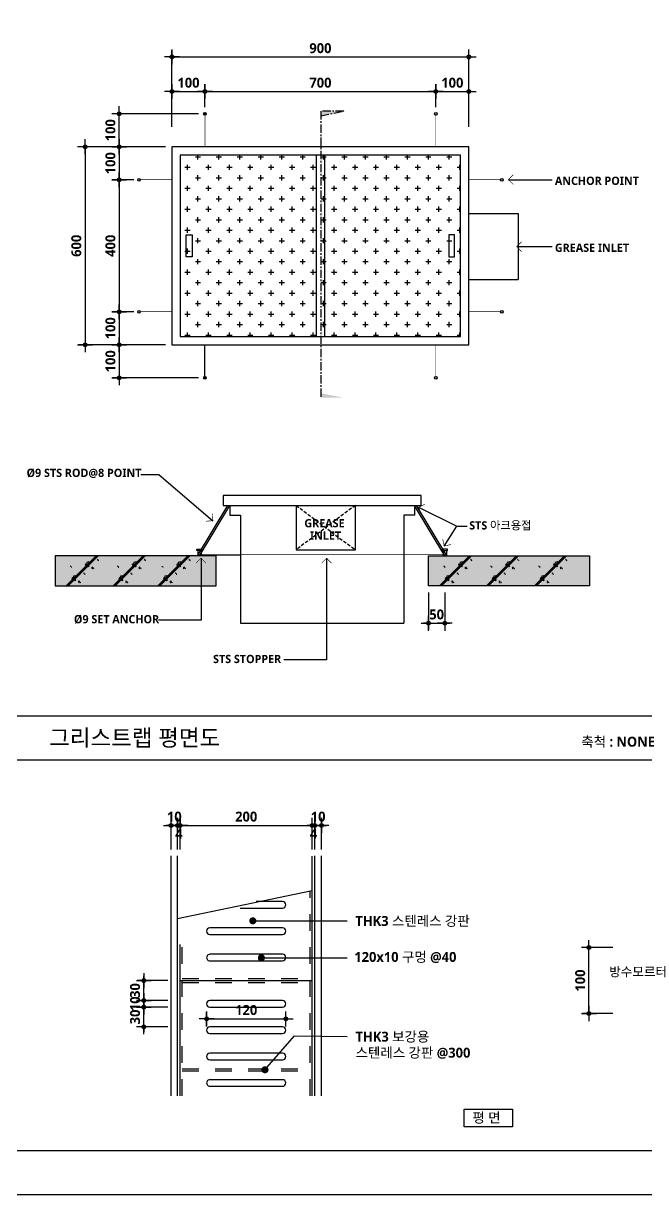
# Model space of a CAD drawing. Header units: millimetres. Extents: x 200 to 163856, y 0 to 163394.
# Drawn here: x 53652 to 55539, y 200 to 3748 of the extents above; entities that cross this region are included whole.
import ezdxf
from ezdxf.enums import TextEntityAlignment as Align

# ---------------------------------------------------------------- set-up
doc = ezdxf.new("R2010")
doc.units = ezdxf.units.MM
doc.header["$LTSCALE"] = 10
for name, pattern in [('CENTERX2', [4, 2.5, -0.5, 0.5, -0.5]), ('DASHEDX2', [1.5, 1, -0.5]), ('HIDDEN', [2, 1, -1])]:
    doc.linetypes.add(name, pattern=pattern)
doc.layers.get('DEFPOINTS').update_dxf_attribs({"color": 181})
for name, color, linetype in [('253', 253, 'Continuous'), ('A-ANNO-GRA1', 7, 'Continuous'), ('A-ANNO-LEAD', 4, 'Continuous'), ('A-ANNO-TEXT1', 7, 'Continuous'), ('A-COLS-PATT', 8, 'Continuous'), ('A-SECT-PATT', 6, 'Continuous'), ('A-ST-AXIS-DIM', 7, 'Continuous'), ('DIM', 4, 'Continuous'), ('ELE1', 2, 'Continuous'), ('ELEV', 4, 'Continuous'), ('HA1', 1, 'Continuous'), ('HATCH', 7, 'Continuous'), ('HIDL', 1, 'HIDDEN'), ('LEADER', 7, 'Continuous'), ('SYM', 4, 'Continuous'), ('SYMBOL', 7, 'Continuous')]:
    doc.layers.add(name, color=color, linetype=linetype)
doc.styles.add('2020음성 1차', font='')
doc.styles.add('맑은고딕', font='')
doc.styles.get('2020음성 1차').set_extended_font_data('NanumGothic', bold=True)
doc.styles.get('맑은고딕').set_extended_font_data('Malgun Gothic')
doc.dimstyles.new('NDIM10', dxfattribs={"dimscale": 10, "dimtxt": 3, "dimasz": 0.75, "dimexe": 2, "dimexo": 2, "dimgap": 1, "dimtad": 1, "dimdec": 1, "dimdsep": 46, "dimtxsty": '2020음성 1차', "dimblk": 'Z_DOT', "dimcen": 3, "dimdle": 3, "dimclrd": 256, "dimclre": 256, "dimclrt": 3, "dimadec": 0, "dimazin": 0, "dimtfac": 1, "dimtdec": 1, "dimtix": 1, "dimtmove": 2, "dimatfit": 3, "dimfxl": 1, "dimtolj": 1, "dimtzin": 0, "dimlwd": -1, "dimlwe": -1, "dimarcsym": 0})

# ---------------------------------------------------------------- blocks, each defined once
blk = doc.blocks.new('Z_DOT')
at = {"layer": 'DIM', "color": 0}
for p, q in [((-3, 0), (3, 0)), ((0, -3), (0, 3))]:
    blk.add_line(p, q, dxfattribs=at)
for radius in [0.75, 0.375]:
    blk.add_circle((0, 0), radius, dxfattribs=at)
blk = doc.blocks.new('*D6572')
at = {"layer": 'A-ST-AXIS-DIM'}
for p, q in [((54880.4, 2023.7), (54880.4, 1910.7)), ((54930.4, 2023.7), (54930.4, 1910.7)), ((54872.9, 1930.7), (54865.4, 1930.7)), ((54880.4, 1930.7), (54930.4, 1930.7)), ((54937.9, 1930.7), (54945.4, 1930.7))]:
    blk.add_line(p, q, dxfattribs=at)
at = {"layer": 'DEFPOINTS', "color": 0}
for p in [(54880.4, 2043.7), (54930.4, 2043.7), (54930.4, 1930.7)]:
    blk.add_point(p, dxfattribs=at)
at = {"layer": 'A-ST-AXIS-DIM', "linetype": 'ByBlock', "xscale": 7.5, "yscale": 7.5, "zscale": 7.5}
blk.add_blockref('Z_DOT', (54880.4, 1930.7), dxfattribs=at)
at = {"layer": 'A-ST-AXIS-DIM', "linetype": 'ByBlock', "xscale": 7.5, "yscale": 7.5, "zscale": 7.5, "rotation": 180}
blk.add_blockref('Z_DOT', (54930.4, 1930.7), dxfattribs=at)
at = {"layer": 'A-ST-AXIS-DIM', "color": 3, "insert": (54905.4, 1957.2), "char_height": 30, "attachment_point": 5, "style": '2020음성 1차'}
blk.add_mtext('\\A1;50', dxfattribs=at)
blk = doc.blocks.new('*D6573')
at = {"layer": 'A-ST-AXIS-DIM'}
for p, q in [((54102.9, 3434.7), (54102.9, 3666.2)), ((55002.9, 3434.7), (55002.9, 3666.2)), ((54110.4, 3646.2), (54995.4, 3646.2))]:
    blk.add_line(p, q, dxfattribs=at)
at = {"layer": 'DEFPOINTS', "color": 0}
for p in [(55002.9, 3646.2), (54102.9, 3414.7), (55002.9, 3414.7)]:
    blk.add_point(p, dxfattribs=at)
at = {"layer": 'A-ST-AXIS-DIM', "linetype": 'ByBlock', "xscale": 7.5, "yscale": 7.5, "zscale": 7.5, "rotation": 180}
blk.add_blockref('Z_DOT', (54102.9, 3646.2), dxfattribs=at)
at = {"layer": 'A-ST-AXIS-DIM', "linetype": 'ByBlock', "xscale": 7.5, "yscale": 7.5, "zscale": 7.5}
blk.add_blockref('Z_DOT', (55002.9, 3646.2), dxfattribs=at)
at = {"layer": 'A-ST-AXIS-DIM', "color": 3, "insert": (54552.9, 3672.7), "char_height": 30, "attachment_point": 5, "style": '2020음성 1차'}
blk.add_mtext('\\A1;900', dxfattribs=at)
blk = doc.blocks.new('*D6574')
at = {"layer": 'A-ST-AXIS-DIM'}
for p, q in [((54040.9, 3374.2), (53819.4, 3374.2)), ((53839.4, 3366.7), (53839.4, 2781.7)), ((54040.9, 2774.2), (53819.4, 2774.2))]:
    blk.add_line(p, q, dxfattribs=at)
at = {"layer": 'DEFPOINTS', "color": 0}
for p in [(54060.9, 3374.2), (53839.4, 2774.2), (54060.9, 2774.2)]:
    blk.add_point(p, dxfattribs=at)
at = {"layer": 'A-ST-AXIS-DIM', "linetype": 'ByBlock', "xscale": 7.5, "yscale": 7.5, "zscale": 7.5}
for p, rotation in [((53839.4, 3374.2), 90), ((53839.4, 2774.2), 270)]:
    blk.add_blockref('Z_DOT', p, dxfattribs=dict(at, rotation=rotation))
at = {"layer": 'A-ST-AXIS-DIM', "color": 3, "insert": (53812.8, 3074.2), "char_height": 30, "attachment_point": 5, "rotation": 90, "style": '2020음성 1차'}
blk.add_mtext('\\A1;600', dxfattribs=at)
blk = doc.blocks.new('*D6575')
at = {"layer": 'A-ST-AXIS-DIM'}
for p, q in [((54102.9, 3485.2), (54102.9, 3561.7)), ((54202.9, 3494.2), (54202.9, 3561.7)), ((54110.4, 3541.7), (54195.4, 3541.7))]:
    blk.add_line(p, q, dxfattribs=at)
at = {"layer": 'DEFPOINTS', "color": 0}
for p in [(54202.9, 3541.7), (54102.9, 3465.2), (54202.9, 3474.2)]:
    blk.add_point(p, dxfattribs=at)
at = {"layer": 'A-ST-AXIS-DIM', "linetype": 'ByBlock', "xscale": 7.5, "yscale": 7.5, "zscale": 7.5, "rotation": 180}
blk.add_blockref('Z_DOT', (54102.9, 3541.7), dxfattribs=at)
at = {"layer": 'A-ST-AXIS-DIM', "linetype": 'ByBlock', "xscale": 7.5, "yscale": 7.5, "zscale": 7.5}
blk.add_blockref('Z_DOT', (54202.9, 3541.7), dxfattribs=at)
at = {"layer": 'A-ST-AXIS-DIM', "color": 3, "insert": (54152.9, 3568.1), "char_height": 30, "attachment_point": 5, "style": '2020음성 1차'}
blk.add_mtext('\\A1;100', dxfattribs=at)
blk = doc.blocks.new('*D6576')
at = {"layer": 'A-ST-AXIS-DIM'}
for p, q in [((54202.9, 3494.2), (54202.9, 3561.7)), ((54902.9, 3494.2), (54902.9, 3561.7)), ((54210.4, 3541.7), (54895.4, 3541.7))]:
    blk.add_line(p, q, dxfattribs=at)
at = {"layer": 'DEFPOINTS', "color": 0}
for p in [(54902.9, 3541.7), (54202.9, 3474.2), (54902.9, 3474.2)]:
    blk.add_point(p, dxfattribs=at)
at = {"layer": 'A-ST-AXIS-DIM', "linetype": 'ByBlock', "xscale": 7.5, "yscale": 7.5, "zscale": 7.5, "rotation": 180}
blk.add_blockref('Z_DOT', (54202.9, 3541.7), dxfattribs=at)
at = {"layer": 'A-ST-AXIS-DIM', "linetype": 'ByBlock', "xscale": 7.5, "yscale": 7.5, "zscale": 7.5}
blk.add_blockref('Z_DOT', (54902.9, 3541.7), dxfattribs=at)
at = {"layer": 'A-ST-AXIS-DIM', "color": 3, "insert": (54552.9, 3568.1), "char_height": 30, "attachment_point": 5, "style": '2020음성 1차'}
blk.add_mtext('\\A1;700', dxfattribs=at)
blk = doc.blocks.new('*D6577')
at = {"layer": 'A-ST-AXIS-DIM'}
for p, q in [((54902.9, 3494.2), (54902.9, 3561.7)), ((55002.9, 3560.4), (55002.9, 3561.7)), ((54910.4, 3541.7), (54995.4, 3541.7))]:
    blk.add_line(p, q, dxfattribs=at)
at = {"layer": 'DEFPOINTS', "color": 0}
for p in [(55002.9, 3541.7), (55002.9, 3540.4), (54902.9, 3474.2)]:
    blk.add_point(p, dxfattribs=at)
at = {"layer": 'A-ST-AXIS-DIM', "linetype": 'ByBlock', "xscale": 7.5, "yscale": 7.5, "zscale": 7.5, "rotation": 180}
blk.add_blockref('Z_DOT', (54902.9, 3541.7), dxfattribs=at)
at = {"layer": 'A-ST-AXIS-DIM', "linetype": 'ByBlock', "xscale": 7.5, "yscale": 7.5, "zscale": 7.5}
blk.add_blockref('Z_DOT', (55002.9, 3541.7), dxfattribs=at)
at = {"layer": 'A-ST-AXIS-DIM', "color": 3, "insert": (54952.9, 3568.1), "char_height": 30, "attachment_point": 5, "style": '2020음성 1차'}
blk.add_mtext('\\A1;100', dxfattribs=at)
blk = doc.blocks.new('*D6578')
at = {"layer": 'A-ST-AXIS-DIM'}
for p, q in [((54040.9, 3374.2), (53922.9, 3374.2)), ((53942.9, 3366.7), (53942.9, 3281.7)), ((53986.9, 3274.2), (53922.9, 3274.2))]:
    blk.add_line(p, q, dxfattribs=at)
at = {"layer": 'DEFPOINTS', "color": 0}
for p in [(54060.9, 3374.2), (53942.9, 3274.2), (54006.9, 3274.2)]:
    blk.add_point(p, dxfattribs=at)
at = {"layer": 'A-ST-AXIS-DIM', "linetype": 'ByBlock', "xscale": 7.5, "yscale": 7.5, "zscale": 7.5}
for p, rotation in [((53942.9, 3374.2), 90), ((53942.9, 3274.2), 270)]:
    blk.add_blockref('Z_DOT', p, dxfattribs=dict(at, rotation=rotation))
at = {"layer": 'A-ST-AXIS-DIM', "color": 3, "insert": (53916.4, 3324.2), "char_height": 30, "attachment_point": 5, "rotation": 90, "style": '2020음성 1차'}
blk.add_mtext('\\A1;100', dxfattribs=at)
blk = doc.blocks.new('*D6579')
at = {"layer": 'A-ST-AXIS-DIM'}
for p, q in [((53986.9, 3274.2), (53922.9, 3274.2)), ((53942.9, 3266.7), (53942.9, 2881.7)), ((53986.9, 2874.2), (53922.9, 2874.2))]:
    blk.add_line(p, q, dxfattribs=at)
at = {"layer": 'DEFPOINTS', "color": 0}
for p in [(54006.9, 3274.2), (53942.9, 2874.2), (54006.9, 2874.2)]:
    blk.add_point(p, dxfattribs=at)
at = {"layer": 'A-ST-AXIS-DIM', "linetype": 'ByBlock', "xscale": 7.5, "yscale": 7.5, "zscale": 7.5}
for p, rotation in [((53942.9, 3274.2), 90), ((53942.9, 2874.2), 270)]:
    blk.add_blockref('Z_DOT', p, dxfattribs=dict(at, rotation=rotation))
at = {"layer": 'A-ST-AXIS-DIM', "color": 3, "insert": (53916.4, 3074.2), "char_height": 30, "attachment_point": 5, "rotation": 90, "style": '2020음성 1차'}
blk.add_mtext('\\A1;400', dxfattribs=at)
blk = doc.blocks.new('*D6580')
at = {"layer": 'A-ST-AXIS-DIM'}
for p, q in [((53986.9, 2874.2), (53922.9, 2874.2)), ((53942.9, 2866.7), (53942.9, 2781.7)), ((53986.9, 2774.2), (53922.9, 2774.2))]:
    blk.add_line(p, q, dxfattribs=at)
at = {"layer": 'DEFPOINTS', "color": 0}
for p in [(54006.9, 2874.2), (53942.9, 2774.2), (54006.9, 2774.2)]:
    blk.add_point(p, dxfattribs=at)
at = {"layer": 'A-ST-AXIS-DIM', "linetype": 'ByBlock', "xscale": 7.5, "yscale": 7.5, "zscale": 7.5}
for p, rotation in [((53942.9, 2874.2), 90), ((53942.9, 2774.2), 270)]:
    blk.add_blockref('Z_DOT', p, dxfattribs=dict(at, rotation=rotation))
at = {"layer": 'A-ST-AXIS-DIM', "color": 3, "insert": (53916.4, 2824.2), "char_height": 30, "attachment_point": 5, "rotation": 90, "style": '2020음성 1차'}
blk.add_mtext('\\A1;100', dxfattribs=at)
blk = doc.blocks.new('*D6581')
at = {"layer": 'A-ST-AXIS-DIM'}
for p, q in [((54182.9, 3474.2), (53922.9, 3474.2)), ((53942.9, 3381.7), (53942.9, 3466.7)), ((54082.9, 3374.2), (53922.9, 3374.2))]:
    blk.add_line(p, q, dxfattribs=at)
at = {"layer": 'DEFPOINTS', "color": 0}
for p in [(53942.9, 3474.2), (54202.9, 3474.2), (54102.9, 3374.2)]:
    blk.add_point(p, dxfattribs=at)
at = {"layer": 'A-ST-AXIS-DIM', "linetype": 'ByBlock', "xscale": 7.5, "yscale": 7.5, "zscale": 7.5}
for p, rotation in [((53942.9, 3474.2), 90), ((53942.9, 3374.2), 270)]:
    blk.add_blockref('Z_DOT', p, dxfattribs=dict(at, rotation=rotation))
at = {"layer": 'A-ST-AXIS-DIM', "color": 3, "insert": (53916.4, 3424.2), "char_height": 30, "attachment_point": 5, "rotation": 90, "style": '2020음성 1차'}
blk.add_mtext('\\A1;100', dxfattribs=at)
blk = doc.blocks.new('*D6582')
at = {"layer": 'A-ST-AXIS-DIM'}
for p, q in [((54082.9, 2774.2), (53922.9, 2774.2)), ((53942.9, 2766.7), (53942.9, 2681.7)), ((54182.9, 2674.2), (53922.9, 2674.2))]:
    blk.add_line(p, q, dxfattribs=at)
at = {"layer": 'DEFPOINTS', "color": 0}
for p in [(54102.9, 2774.2), (53942.9, 2674.2), (54202.9, 2674.2)]:
    blk.add_point(p, dxfattribs=at)
at = {"layer": 'A-ST-AXIS-DIM', "linetype": 'ByBlock', "xscale": 7.5, "yscale": 7.5, "zscale": 7.5}
for p, rotation in [((53942.9, 2774.2), 90), ((53942.9, 2674.2), 270)]:
    blk.add_blockref('Z_DOT', p, dxfattribs=dict(at, rotation=rotation))
at = {"layer": 'A-ST-AXIS-DIM', "color": 3, "insert": (53916.4, 2724.2), "char_height": 30, "attachment_point": 5, "rotation": 90, "style": '2020음성 1차'}
blk.add_mtext('\\A1;100', dxfattribs=at)
blk = doc.blocks.new('GRV8')
at = {"layer": 'HATCH'}
for p, q in [((-8.3, 3.4), (-10.2, -1.5)), ((-1.7, 0.3), (-8.3, 3.4)), ((-3.4, 10.2), (-4.7, 4.5)), ((-4.7, 4.5), (-3.5, 2.2)), ((-3.5, 2.2), (6.1, 3.2)), ((6.1, 12.4), (-3.4, 10.2)), ((-1.8, -1.9), (-1.7, 0.3)), ((7.7, 8.3), (6.1, 12.4)), ((6.1, 3.2), (7.7, 8.3)), ((-10.2, -1.5), (-4.8, -4.6)), ((-4.8, -4.6), (-1.8, -1.9)), ((4.2, -3.8), (1.1, -5.9)), ((1.1, -5.9), (3.5, -8.3)), ((3.5, -8.3), (6.2, -6.2)), ((6.6, -4.2), (4.2, -3.8)), ((6.2, -6.2), (6.6, -4.2))]:
    blk.add_line(p, q, dxfattribs=at)
blk = doc.blocks.new('GRV5')
at = {"layer": 'HATCH'}
for p, q in [((-1.2, 1.8), (-2.5, 1.4)), ((-2.5, 1.4), (-1.4, 0.8)), ((-1.4, 0.8), (-1.2, 1.8)), ((1, -1.5), (0.4, -2.1)), ((0.4, -2.1), (2.7, -2.3)), ((2.9, -1.7), (1, -1.5)), ((2.7, -2.3), (2.9, -1.7))]:
    blk.add_line(p, q, dxfattribs=at)
blk = doc.blocks.new('GRV4')
at = {"layer": 'HATCH'}
for p, q in [((0.4, 4.1), (-4.7, 2.4)), ((-4.7, 2.4), (0.1, 1.7)), ((0.1, 1.7), (0.4, 4.1)), ((-1.6, -0.6), (-3, -1)), ((-3, -1), (-1.6, -1.7)), ((-1.6, -1.7), (-1.6, -0.6)), ((5.1, -0.6), (3.1, -1.3)), ((3.1, -1.3), (4.8, -2.3)), ((4.8, -2.3), (5.1, -0.6))]:
    blk.add_line(p, q, dxfattribs=at)
blk = doc.blocks.new('*D8536')
at = {"layer": 'A-ST-AXIS-DIM'}
for p, q in [((54128, 1245.8), (54128, 1338.4)), ((54135.5, 1318.4), (54520.5, 1318.4)), ((54528, 1245.8), (54528, 1338.4))]:
    blk.add_line(p, q, dxfattribs=at)
at = {"layer": 'DEFPOINTS', "color": 0}
for p in [(54528, 1318.4), (54128, 1225.8), (54528, 1225.8)]:
    blk.add_point(p, dxfattribs=at)
at = {"layer": 'A-ST-AXIS-DIM', "linetype": 'ByBlock', "xscale": 7.5, "yscale": 7.5, "zscale": 7.5, "rotation": 180}
blk.add_blockref('Z_DOT', (54128, 1318.4), dxfattribs=at)
at = {"layer": 'A-ST-AXIS-DIM', "linetype": 'ByBlock', "xscale": 7.5, "yscale": 7.5, "zscale": 7.5}
blk.add_blockref('Z_DOT', (54528, 1318.4), dxfattribs=at)
at = {"layer": 'A-ST-AXIS-DIM', "color": 3, "insert": (54328, 1344.9), "char_height": 30, "attachment_point": 5, "style": '2020음성 1차'}
blk.add_mtext('\\A1;200', dxfattribs=at)
blk = doc.blocks.new('*D8537')
at = {"layer": 'A-ST-AXIS-DIM'}
for p, q in [((54112.5, 1318.4), (54105, 1318.4)), ((54120, 1245.8), (54120, 1338.4)), ((54120, 1318.4), (54128, 1318.4)), ((54128, 1245.8), (54128, 1338.4)), ((54135.5, 1318.4), (54143, 1318.4))]:
    blk.add_line(p, q, dxfattribs=at)
at = {"layer": 'DEFPOINTS', "color": 0}
for p in [(54128, 1318.4), (54120, 1225.8), (54128, 1225.8)]:
    blk.add_point(p, dxfattribs=at)
at = {"layer": 'A-ST-AXIS-DIM', "linetype": 'ByBlock', "xscale": 7.5, "yscale": 7.5, "zscale": 7.5}
blk.add_blockref('Z_DOT', (54120, 1318.4), dxfattribs=at)
at = {"layer": 'A-ST-AXIS-DIM', "linetype": 'ByBlock', "xscale": 7.5, "yscale": 7.5, "zscale": 7.5, "rotation": 180}
blk.add_blockref('Z_DOT', (54128, 1318.4), dxfattribs=at)
at = {"layer": 'A-ST-AXIS-DIM', "color": 3, "insert": (54124, 1293.1), "char_height": 30, "attachment_point": 5, "style": '2020음성 1차'}
blk.add_mtext('\\A1;4', dxfattribs=at)
blk = doc.blocks.new('*D8538')
at = {"layer": 'A-ST-AXIS-DIM'}
for p, q in [((54092.5, 1318.4), (54085, 1318.4)), ((54100, 1245.8), (54100, 1338.4)), ((54100, 1318.4), (54120, 1318.4)), ((54120, 1245.8), (54120, 1338.4)), ((54127.5, 1318.4), (54135, 1318.4))]:
    blk.add_line(p, q, dxfattribs=at)
at = {"layer": 'DEFPOINTS', "color": 0}
for p in [(54120, 1318.4), (54100, 1225.8), (54120, 1225.8)]:
    blk.add_point(p, dxfattribs=at)
at = {"layer": 'A-ST-AXIS-DIM', "linetype": 'ByBlock', "xscale": 7.5, "yscale": 7.5, "zscale": 7.5}
blk.add_blockref('Z_DOT', (54100, 1318.4), dxfattribs=at)
at = {"layer": 'A-ST-AXIS-DIM', "linetype": 'ByBlock', "xscale": 7.5, "yscale": 7.5, "zscale": 7.5, "rotation": 180}
blk.add_blockref('Z_DOT', (54120, 1318.4), dxfattribs=at)
at = {"layer": 'A-ST-AXIS-DIM', "color": 3, "insert": (54110, 1344.9), "char_height": 30, "attachment_point": 5, "style": '2020음성 1차'}
blk.add_mtext('\\A1;10', dxfattribs=at)
blk = doc.blocks.new('*D8539')
at = {"layer": 'A-ST-AXIS-DIM'}
for p, q in [((54520.5, 1318.4), (54513, 1318.4)), ((54528, 1245.8), (54528, 1338.4)), ((54536, 1318.4), (54528, 1318.4)), ((54536, 1245.8), (54536, 1338.4)), ((54543.5, 1318.4), (54551, 1318.4))]:
    blk.add_line(p, q, dxfattribs=at)
at = {"layer": 'DEFPOINTS', "color": 0}
for p in [(54528, 1318.4), (54528, 1225.8), (54536, 1225.8)]:
    blk.add_point(p, dxfattribs=at)
at = {"layer": 'A-ST-AXIS-DIM', "linetype": 'ByBlock', "xscale": 7.5, "yscale": 7.5, "zscale": 7.5}
for p, rotation in [((54528, 1318.4), 8.337633264175721e-10), ((54536, 1318.4), 180.0000000008338)]:
    blk.add_blockref('Z_DOT', p, dxfattribs=dict(at, rotation=rotation))
at = {"layer": 'A-ST-AXIS-DIM', "color": 3, "insert": (54532, 1293.1), "char_height": 30, "attachment_point": 5, "style": '2020음성 1차'}
blk.add_mtext('\\A1;4', dxfattribs=at)
blk = doc.blocks.new('*D8540')
at = {"layer": 'A-ST-AXIS-DIM'}
for p, q in [((54528.5, 1318.4), (54521, 1318.4)), ((54536, 1245.8), (54536, 1338.4)), ((54556, 1318.4), (54536, 1318.4)), ((54556, 1245.8), (54556, 1338.4)), ((54563.5, 1318.4), (54571, 1318.4))]:
    blk.add_line(p, q, dxfattribs=at)
at = {"layer": 'DEFPOINTS', "color": 0}
for p in [(54536, 1318.4), (54536, 1225.8), (54556, 1225.8)]:
    blk.add_point(p, dxfattribs=at)
at = {"layer": 'A-ST-AXIS-DIM', "linetype": 'ByBlock', "xscale": 7.5, "yscale": 7.5, "zscale": 7.5}
for p, rotation in [((54536, 1318.4), 8.337633264175721e-10), ((54556, 1318.4), 180.0000000008338)]:
    blk.add_blockref('Z_DOT', p, dxfattribs=dict(at, rotation=rotation))
at = {"layer": 'A-ST-AXIS-DIM', "color": 3, "insert": (54546, 1344.9), "char_height": 30, "attachment_point": 5, "style": '2020음성 1차'}
blk.add_mtext('\\A1;10', dxfattribs=at)
blk = doc.blocks.new('*D8541')
at = {"layer": 'A-ST-AXIS-DIM'}
for p, q in [((54208, 709.2), (54208, 752.5)), ((54448, 709.2), (54448, 752.5)), ((54215.5, 732.5), (54440.5, 732.5))]:
    blk.add_line(p, q, dxfattribs=at)
at = {"layer": 'DEFPOINTS', "color": 0}
for p in [(54448, 732.5), (54208, 689.2), (54448, 689.2)]:
    blk.add_point(p, dxfattribs=at)
at = {"layer": 'A-ST-AXIS-DIM', "linetype": 'ByBlock', "xscale": 7.5, "yscale": 7.5, "zscale": 7.5, "rotation": 180}
blk.add_blockref('Z_DOT', (54208, 732.5), dxfattribs=at)
at = {"layer": 'A-ST-AXIS-DIM', "linetype": 'ByBlock', "xscale": 7.5, "yscale": 7.5, "zscale": 7.5}
blk.add_blockref('Z_DOT', (54448, 732.5), dxfattribs=at)
at = {"layer": 'A-ST-AXIS-DIM', "color": 3, "insert": (54328, 759), "char_height": 30, "attachment_point": 5, "style": '2020음성 1차'}
blk.add_mtext('\\A1;120', dxfattribs=at)
blk = doc.blocks.new('*D8542')
at = {"layer": 'A-ST-AXIS-DIM'}
for p, q in [((54017.7, 855.6), (54017.7, 863.1)), ((54090.3, 848.1), (53997.7, 848.1)), ((54017.7, 788.1), (54017.7, 848.1)), ((54090.3, 788.1), (53997.7, 788.1)), ((54017.7, 780.6), (54017.7, 773.1))]:
    blk.add_line(p, q, dxfattribs=at)
at = {"layer": 'DEFPOINTS', "color": 0}
for p in [(54017.7, 848.1), (54110.3, 848.1), (54110.3, 788.1)]:
    blk.add_point(p, dxfattribs=at)
at = {"layer": 'A-ST-AXIS-DIM', "linetype": 'ByBlock', "xscale": 7.5, "yscale": 7.5, "zscale": 7.5}
for p, rotation in [((54017.7, 848.1), 270), ((54017.7, 788.1), 90)]:
    blk.add_blockref('Z_DOT', p, dxfattribs=dict(at, rotation=rotation))
at = {"layer": 'A-ST-AXIS-DIM', "color": 3, "insert": (53991.1, 818.1), "char_height": 30, "attachment_point": 5, "rotation": 90, "style": '2020음성 1차'}
blk.add_mtext('\\A1;30', dxfattribs=at)
blk = doc.blocks.new('*D8543')
at = {"layer": 'A-ST-AXIS-DIM'}
for p, q in [((54090.3, 788.1), (53997.7, 788.1)), ((54017.7, 795.6), (54017.7, 803.1)), ((54017.7, 768.1), (54017.7, 788.1)), ((54090.3, 768.1), (53997.7, 768.1)), ((54017.7, 760.6), (54017.7, 753.1))]:
    blk.add_line(p, q, dxfattribs=at)
at = {"layer": 'DEFPOINTS', "color": 0}
for p in [(54017.7, 788.1), (54110.3, 788.1), (54110.3, 768.1)]:
    blk.add_point(p, dxfattribs=at)
at = {"layer": 'A-ST-AXIS-DIM', "linetype": 'ByBlock', "xscale": 7.5, "yscale": 7.5, "zscale": 7.5}
for p, rotation in [((54017.7, 788.1), 270), ((54017.7, 768.1), 90)]:
    blk.add_blockref('Z_DOT', p, dxfattribs=dict(at, rotation=rotation))
at = {"layer": 'A-ST-AXIS-DIM', "color": 3, "insert": (53991.2, 778.1), "char_height": 30, "attachment_point": 5, "rotation": 90, "style": '2020음성 1차'}
blk.add_mtext('\\A1;10', dxfattribs=at)
blk = doc.blocks.new('*D8544')
at = {"layer": 'A-ST-AXIS-DIM'}
for p, q in [((54017.7, 775.6), (54017.7, 783.1)), ((54090.3, 768.1), (53997.7, 768.1)), ((54017.7, 708.1), (54017.7, 768.1)), ((54090.3, 708.1), (53997.7, 708.1)), ((54017.7, 700.6), (54017.7, 693.1))]:
    blk.add_line(p, q, dxfattribs=at)
at = {"layer": 'DEFPOINTS', "color": 0}
for p in [(54017.7, 768.1), (54110.3, 768.1), (54110.3, 708.1)]:
    blk.add_point(p, dxfattribs=at)
at = {"layer": 'A-ST-AXIS-DIM', "linetype": 'ByBlock', "xscale": 7.5, "yscale": 7.5, "zscale": 7.5}
for p, rotation in [((54017.7, 768.1), 270), ((54017.7, 708.1), 90)]:
    blk.add_blockref('Z_DOT', p, dxfattribs=dict(at, rotation=rotation))
at = {"layer": 'A-ST-AXIS-DIM', "color": 3, "insert": (53991.1, 738.1), "char_height": 30, "attachment_point": 5, "rotation": 90, "style": '2020음성 1차'}
blk.add_mtext('\\A1;30', dxfattribs=at)
blk = doc.blocks.new('*D8550')
at = {"layer": 'A-ST-AXIS-DIM'}
for p, q in [((55439.8, 948.3), (55347.2, 948.3)), ((55367.2, 755.8), (55367.2, 940.8)), ((55439.8, 748.3), (55347.2, 748.3))]:
    blk.add_line(p, q, dxfattribs=at)
at = {"layer": 'DEFPOINTS', "color": 0}
for p in [(55367.2, 948.3), (55459.8, 948.3), (55459.8, 748.3)]:
    blk.add_point(p, dxfattribs=at)
at = {"layer": 'A-ST-AXIS-DIM', "linetype": 'ByBlock', "xscale": 7.5, "yscale": 7.5, "zscale": 7.5}
for p, rotation in [((55367.2, 948.3), 90), ((55367.2, 748.3), 270)]:
    blk.add_blockref('Z_DOT', p, dxfattribs=dict(at, rotation=rotation))
at = {"layer": 'A-ST-AXIS-DIM', "color": 3, "insert": (55340.7, 848.3), "char_height": 30, "attachment_point": 5, "rotation": 90, "style": '2020음성 1차'}
blk.add_mtext('\\A1;100', dxfattribs=at)

msp = doc.modelspace()

# ---------------------------------------------------------------- hatches: boundary and pattern name
at = {"layer": '253'}
h = msp.add_hatch(dxfattribs=at)
h.set_pattern_fill('CROSS', color=256, scale=5, style=0)
h.set_pattern_definition([(0, (-22248.524, 200.34), (31.75, 31.75), [15.875, -47.625]), (90, (-22240.587, 192.4), (-31.75, 31.75), [15.875, -47.625])])
h.paths.add_polyline_path([(54127.86661, 2799.17213), (54977.86661, 2799.17213), (54977.86661, 3349.17213), (54127.86661, 3349.17213)])
at = {"layer": 'A-ANNO-TEXT1'}
h = msp.add_hatch(color=256, dxfattribs=at)
edge = h.paths.add_edge_path()
edge.add_arc((54202.86661, 3474.17213), 4, 0, 360)
edge = h.paths.add_edge_path()
edge.add_arc((54902.86661, 3474.17213), 4, 0, 360)
edge = h.paths.add_edge_path()
edge.add_arc((55102.86661, 3274.17213), 4, 0, 360)
edge = h.paths.add_edge_path()
edge.add_arc((55102.86661, 2874.17213), 4, 0, 360)
edge = h.paths.add_edge_path()
edge.add_arc((54202.86661, 2674.17213), 4, 0, 360)
edge = h.paths.add_edge_path()
edge.add_arc((54902.86661, 2674.17213), 4, 0, 360)
edge = h.paths.add_edge_path()
edge.add_arc((54002.86661, 2874.17213), 4, 0, 360)
edge = h.paths.add_edge_path()
edge.add_arc((54002.86661, 3274.17213), 4, 0, 360)
h = msp.add_hatch(color=256, dxfattribs=at)
edge = h.paths.add_edge_path()
edge.add_arc((54202.86661, 3474.17213), 4, 0, 360)
h = msp.add_hatch(color=256, dxfattribs=at)
edge = h.paths.add_edge_path()
edge.add_arc((54202.86661, 3474.17213), 4, 0, 360)
h = msp.add_hatch(color=256, dxfattribs=at)
edge = h.paths.add_edge_path()
edge.add_arc((54202.86661, 2674.17213), 4, 0, 360)
at = {"layer": 'HA1'}
h = msp.add_hatch(color=253, dxfattribs=at)
h.paths.add_polyline_path([(54880.3544, 2134.72304), (55368.3544, 2134.72304), (55368.3544, 2043.72304), (54880.3544, 2043.72304)])
h.paths.add_polyline_path([(54236.3544, 2134.72304), (53748.3544, 2134.72304), (53748.3544, 2043.72304), (54236.3544, 2043.72304)])
at = {"layer": 'SYMBOL'}
for points in [[(54624.0817, 3481.77541), (54554.0817, 3481.77541), (54554.0817, 3467.77541)], [(54624.0817, 2613.70124), (54554.0817, 2613.70124), (54554.0817, 2627.70124)]]:
    msp.add_hatch(color=256, dxfattribs=at).paths.add_polyline_path(points)

# ---------------------------------------------------------------- linework, layer by layer
at = {"layer": 'A-ANNO-GRA1'}
for p, q in [((50600, 1650.70305), (57694.9654, 1650.70305)), ((50600, 1516.77473), (57694.9654, 1516.77473)), ((50600, 333.92833), (57810, 333.92833))]:
    msp.add_line(p, q, dxfattribs=at)
at = {"layer": 'A-ANNO-LEAD', "const_width": 1.8}
for points in [[(55137.89706, 3289.59152), (55122.89706, 3274.59152), (55137.89706, 3259.59152)], [(55162.97772, 3086.78087), (55147.97772, 3071.78087), (55162.97772, 3056.78087)], [(54859.24554, 2262.76935), (54850.32638, 2282.0164), (54869.57342, 2290.93555)], [(54205.84325, 2239.716), (54226.98932, 2241.40232), (54225.303, 2262.54839)], [(54923.78947, 2185.21722), (54928.52312, 2164.53891), (54949.20143, 2169.27256)], [(54206.02516, 2112.91343), (54191.02516, 2127.91343), (54176.02516, 2112.91343)], [(54586.56366, 2112.78782), (54571.56366, 2127.78782), (54556.56366, 2112.78782)]]:
    msp.add_lwpolyline(points, dxfattribs=at)
at = {"layer": 'A-ANNO-LEAD'}
for points in [[(55123.00579, 3274.48278), (55255.54916, 3274.48278)], [(55148.08645, 3071.67213), (55255.54916, 3071.67213)], [(54008.91239, 2380.90863), (54063.30461, 2380.90863), (54226.98932, 2241.40232)], [(54850.13488, 2282.07372), (54966.56586, 2224.34452), (54998.3338, 2224.34452)], [(54928.33161, 2164.48159), (54966.56586, 2224.34452), (54998.3338, 2224.34452)], [(54190.91642, 2127.8047), (54190.91642, 1940.13673), (54061.84913, 1940.13673)], [(54571.45492, 2127.67908), (54571.45492, 1819.55703), (54442.38763, 1819.55703)]]:
    msp.add_lwpolyline(points, dxfattribs=at)
at = {"layer": 'A-ANNO-TEXT1'}
for p, q in [((54540.36661, 3349.17213), (54540.36661, 2799.17213)), ((54565.36661, 3349.17213), (54565.36661, 2799.17213)), ((55002.86661, 3171.67213), (55152.86661, 3171.67213)), ((55152.86661, 3171.67213), (55152.86661, 2971.67213)), ((55002.86661, 2971.67213), (55152.86661, 2971.67213)), ((54202.86661, 2678.17213), (54202.86661, 2774.17213)), ((54180.52008, 2134.72304), (54272.52008, 2287.72304)), ((54186.3544, 2134.72304), (54278.3544, 2287.72304)), ((54278.3544, 2287.72304), (54278.3544, 2257.72304)), ((54838.3544, 2287.72304), (54838.3544, 2257.72304)), ((54930.3544, 2134.72304), (54838.3544, 2287.72304)), ((54936.18872, 2134.72304), (54844.18872, 2287.72304)), ((54278.3544, 2257.72304), (54310.3544, 2257.72304)), ((54310.3544, 2257.72304), (54310.3544, 1930.72304)), ((54838.3544, 2257.72304), (54806.3544, 2257.72304)), ((54806.3544, 2257.72304), (54806.3544, 1930.72304)), ((54181.3544, 2151.22304), (54181.3544, 2134.72304)), ((54191.3544, 2151.22304), (54191.3544, 2134.72304)), ((54191.3544, 2137.59711), (54310.3544, 2137.59711)), ((54925.3544, 2151.22304), (54925.3544, 2134.72304)), ((54935.3544, 2151.22304), (54935.3544, 2134.72304)), ((54310.3544, 1930.72304), (54806.3544, 1930.72304))]:
    msp.add_line(p, q, dxfattribs=at)
at = {"layer": 'A-ANNO-TEXT1', "linetype": 'DASHEDX2'}
for p, q in [((54479.03992, 2287.86223), (54659.03992, 2152.86223)), ((54659.03992, 2287.86223), (54479.03992, 2152.86223))]:
    msp.add_line(p, q, dxfattribs=at)
at = {"layer": 'A-ANNO-TEXT1', "const_width": 2}
for points in [[(54202.86661, 3470.17213), (54202.86661, 3374.17213)], [(54902.86661, 3470.17213), (54902.86661, 3374.17213)], [(54006.75641, 3275.10458), (54102.86661, 3275.10458)], [(55098.8689, 3274.03672), (55002.86661, 3274.03672)], [(54006.86661, 2874.17213), (54102.86661, 2874.17213)], [(55098.86661, 2874.17213), (55002.86661, 2874.17213)], [(54202.86661, 2678.17213), (54202.86661, 2774.17213)], [(54902.86661, 2678.17213), (54902.86661, 2774.17213)], [(54191.3544, 2137.59711), (54287.69623, 2137.59711), (54310.3544, 2137.59711)], [(54310.3544, 2138.26285), (54925.3544, 2138.26285)]]:
    msp.add_lwpolyline(points, dxfattribs=at)
at = {"layer": 'A-ANNO-TEXT1'}
for points in [[(54102.86661, 2774.17213), (55002.86661, 2774.17213), (55002.86661, 3374.17213), (54102.86661, 3374.17213)], [(54127.86661, 2799.17213), (54977.86661, 2799.17213), (54977.86661, 3349.17213), (54127.86661, 3349.17213)], [(54163.86661, 3041.17213), (54145.86661, 3041.17213), (54145.86661, 3107.17213), (54163.86661, 3107.17213)], [(54941.86661, 3041.17213), (54959.86661, 3041.17213), (54959.86661, 3107.17213), (54941.86661, 3107.17213)], [(54258.3544, 2287.72304), (54858.3544, 2287.72304), (54858.3544, 2317.72304), (54258.3544, 2317.72304)], [(54236.3544, 2134.72304), (53748.3544, 2134.72304), (53748.3544, 2043.72304), (54236.3544, 2043.72304)], [(54194.3544, 2151.22304), (54178.3544, 2151.22304), (54178.3544, 2154.72304), (54194.3544, 2154.72304)], [(54880.3544, 2134.72304), (55368.3544, 2134.72304), (55368.3544, 2043.72304), (54880.3544, 2043.72304)], [(54922.3544, 2151.22304), (54938.3544, 2151.22304), (54938.3544, 2154.72304), (54922.3544, 2154.72304)]]:
    msp.add_lwpolyline(points, close=True, dxfattribs=at)
msp.add_lwpolyline([(54479.03992, 2287.86223), (54479.03992, 2152.86223), (54659.03992, 2152.86223), (54659.03992, 2287.86223)], dxfattribs=at)
for centre in [(54202.86661, 3474.17213), (54202.86661, 3474.17213), (54902.86661, 3474.17213), (54002.86661, 3274.17213), (55102.86661, 3274.17213), (54002.86661, 2874.17213), (55102.86661, 2874.17213), (54202.86661, 2674.17213), (54202.86661, 2674.17213), (54902.86661, 2674.17213)]:
    msp.add_circle(centre, 4, dxfattribs=at)
at = {"layer": 'A-COLS-PATT'}
for p, q in [((53781.69423, 2043.72304), (53872.69423, 2134.72304)), ((53784.73541, 2043.72304), (53875.73541, 2134.72304)), ((53787.7766, 2043.72304), (53878.7766, 2134.72304)), ((53924.5825, 2043.72304), (54015.5825, 2134.72304)), ((53927.62369, 2043.72304), (54018.62369, 2134.72304)), ((53930.66487, 2043.72304), (54021.66487, 2134.72304)), ((54059.52504, 2043.72304), (54150.52504, 2134.72304)), ((54062.56622, 2043.72304), (54153.56622, 2134.72304)), ((54065.60741, 2043.72304), (54156.60741, 2134.72304)), ((54913.69423, 2043.72304), (55004.69423, 2134.72304)), ((54916.73541, 2043.72304), (55007.73541, 2134.72304)), ((54919.7766, 2043.72304), (55010.7766, 2134.72304)), ((55056.5825, 2043.72304), (55147.5825, 2134.72304)), ((55059.62369, 2043.72304), (55150.62369, 2134.72304)), ((55062.66487, 2043.72304), (55153.66487, 2134.72304)), ((55201.85854, 2043.72304), (55292.85854, 2134.72304)), ((55204.89972, 2043.72304), (55295.89972, 2134.72304)), ((55207.94091, 2043.72304), (55298.94091, 2134.72304))]:
    msp.add_line(p, q, dxfattribs=at)
at = {"layer": 'DEFPOINTS'}
msp.add_lwpolyline([(50600, 200), (57694.9654, 200), (57694.9654, 5740), (50600, 5740)], close=True, dxfattribs=at)
at = {"layer": 'ELE1', "color": 11, "ltscale": 5}
for p, q in [((54100, 499.4364), (54100, 1225.79506)), ((54120, 499.4364), (54120, 1225.79506)), ((54536, 499.4364), (54536, 1225.79506)), ((54556, 499.4364), (54556, 1225.79506)), ((54120, 1035.90843), (54528, 1121.15413))]:
    msp.add_line(p, q, dxfattribs=at)
at = {"layer": 'ELEV', "ltscale": 5}
for p, q in [((54528, 499.4364), (54528, 1121.15413)), ((54128, 499.4364), (54128, 957.2201)), ((54128, 848.09355), (54528, 848.09355))]:
    msp.add_line(p, q, dxfattribs=at)
for points in [[(54309.23719, 1068.09355), (54438, 1068.09355, 1), (54438, 1088.09355, 0.3821860358)], [(54438, 1008.09355), (54218, 1008.09355, 1), (54218, 988.09355), (54438, 988.09355, 1), (54438, 1008.09355, 0.3538405168)], [(54438, 928.09355), (54217.99998, 928.09355, 1.0000007983), (54218, 908.09355), (54438, 908.09355, 1), (54438, 928.09355, 0.2524824611)], [(54438, 788.09355), (54218, 788.09355, 1), (54218, 768.09355), (54438, 768.09355, 1), (54438, 788.09355, 0.1383499725)], [(54438, 708.09355), (54218, 708.09355, 1), (54218, 688.09355), (54438, 688.09355, 1), (54438, 708.09355, 0.4321191725)], [(54438, 627.96746), (54218, 627.96746, 1), (54218, 607.96746), (54438, 607.96746, 1), (54438, 627.96746, 0.4321191725)], [(54438, 548.09355), (54217.99998, 548.09355, 1.0000007983), (54218, 528.09355), (54438, 528.09355, 1), (54438, 548.09355, 0.4042277158)]]:
    msp.add_lwpolyline(points, format="xyb", dxfattribs=at)
msp.add_lwpolyline([(54438, 1088.09355), (54358.52531, 1088.09355)], dxfattribs=at)
at = {"layer": 'HIDL', "ltscale": 5}
for p, q in [((54522, 499.4364), (54522, 1118.71947)), ((54134, 499.4364), (54134, 959.65476)), ((54134, 854.09355), (54522, 854.09355)), ((54134, 842.09355), (54522, 842.09355)), ((54134, 581.09355), (54522, 581.09355)), ((54134, 575.09355), (54522, 575.09355))]:
    msp.add_line(p, q, dxfattribs=at)
at = {"layer": 'LEADER', "ltscale": 5}
for p, q in [((54528, 1121.15413), (54528, 1224.85608)), ((54351.33648, 1029.25693), (54633.61317, 1029.25693)), ((54374.02573, 917.23404), (54633.61317, 917.23404)), ((54384.88602, 578.09637), (54474.07014, 681.04702)), ((54474.07014, 681.04702), (54633.61317, 679.00815))]:
    msp.add_line(p, q, dxfattribs=at)
at = {"layer": 'LEADER', "ltscale": 5, "const_width": 10.8}
for points in [[(54342.53648, 1029.25693, 1), (54353.33648, 1029.25693, 1)], [(54368.62573, 917.23404, 1), (54379.42573, 917.23404, 1)], [(54379.48602, 578.09637, 1), (54390.28602, 578.09637, 1)]]:
    msp.add_lwpolyline(points, format="xyb", close=True, dxfattribs=at)
at = {"layer": 'SYM'}
msp.add_lwpolyline([(54988.83773, 459.06062), (55134.96786, 459.06062), (55134.96786, 405.18053), (54988.83773, 405.18053), (54988.83773, 459.06062)], dxfattribs=at)
at = {"layer": 'SYMBOL', "linetype": 'CENTERX2'}
msp.add_lwpolyline([(54554.0817, 3467.77541), (54624.0817, 3481.77541), (54554.0817, 3481.77541), (54554.0817, 2614.0558)], dxfattribs=at)

# ---------------------------------------------------------------- block references
at = {"layer": 'A-SECT-PATT', "color": 54, "xscale": 0.7168142999867744, "yscale": 0.7168142999867744, "zscale": 0.7168142999867744}
for name, p in [('GRV5', (53796.61016, 2102.15562)), ('GRV8', (53846.72211, 2107.65836)), ('GRV4', (53862.61126, 2097.2643)), ('GRV5', (53877.88929, 2122.94373)), ('GRV5', (53939.49843, 2102.15562)), ('GRV8', (53989.61038, 2107.65836)), ('GRV4', (54005.49953, 2097.2643)), ('GRV5', (54020.77756, 2122.94373)), ('GRV5', (54074.44097, 2102.15562)), ('GRV8', (54124.55292, 2107.65836)), ('GRV4', (54140.44207, 2097.2643)), ('GRV5', (54155.7201, 2122.94373)), ('GRV5', (54928.61016, 2102.15562)), ('GRV8', (54978.72211, 2107.65836)), ('GRV4', (54994.61126, 2097.2643)), ('GRV5', (55009.88929, 2122.94373)), ('GRV5', (55071.49843, 2102.15562)), ('GRV8', (55121.61038, 2107.65836)), ('GRV4', (55137.49953, 2097.2643)), ('GRV5', (55152.77756, 2122.94373)), ('GRV5', (55216.77447, 2102.15562)), ('GRV8', (55266.88642, 2107.65836)), ('GRV4', (55282.77557, 2097.2643)), ('GRV5', (55298.0536, 2122.94373)), ('GRV8', (53806.23884, 2065.68534)), ('GRV4', (53822.12799, 2055.29129)), ('GRV5', (53837.40602, 2080.97072)), ('GRV8', (53949.12711, 2065.68534)), ('GRV4', (53965.01626, 2055.29129)), ('GRV5', (53980.2943, 2080.97072)), ('GRV8', (54084.06965, 2065.68534)), ('GRV4', (54099.9588, 2055.29129)), ('GRV5', (54115.23684, 2080.97072)), ('GRV8', (54938.23884, 2065.68534)), ('GRV4', (54954.12799, 2055.29129)), ('GRV5', (54969.40602, 2080.97072)), ('GRV8', (55081.12711, 2065.68534)), ('GRV4', (55097.01626, 2055.29129)), ('GRV5', (55112.2943, 2080.97072)), ('GRV8', (55226.40315, 2065.68534)), ('GRV4', (55242.2923, 2055.29129)), ('GRV5', (55257.57033, 2080.97072))]:
    msp.add_blockref(name, p, dxfattribs=at)

# ---------------------------------------------------------------- texts
at = {"layer": 'A-ANNO-TEXT1', "style": '2020음성 1차'}
for s, height, p in [('ANCHOR POINT', 25, (55263.80551, 3271.1247)), ('GREASE INLET', 25, (55263.80551, 3068.31406)), ('Ø9 STS ROD@8 POINT', 25, (53661.87729, 2386.27669)), ('GREASE', 25, (54504.19514, 2233.77996)), ('STS 아크용접', 25, (55004.10474, 2227.25272)), ('INLET', 25, (54521.09163, 2196.33438)), ('Ø9 SET ANCHOR', 25, (53805.50077, 1943.04493)), ('STS STOPPER', 25, (54227.39575, 1822.46523)), ('그리스트랩 평면도', 50, (53730.32435, 1583.73889))]:
    msp.add_text(s, height=height, dxfattribs=at).set_placement(p, align=Align.MIDDLE_LEFT)
at = {"layer": 'A-ANNO-TEXT1', "linetype": 'Continuous', "style": '2020음성 1차'}
msp.add_text('축척 : NONE', height=30, dxfattribs=at).set_placement((55567.07651, 1571.82951), align=Align.MIDDLE_RIGHT)
at = {"layer": 'A-ANNO-TEXT1', "style": '2020음성 1차'}
for s, p in [('THK3 스텐레스 강판', (54658.81886, 1013.94129)), ('120x10 구멍 @40', (54655.58952, 904.92399)), ('THK3 보강용', (54659.36703, 663.39178)), ('스텐레스 강판 @300', (54659.36703, 614.79178)), ('평 면', (55013.85745, 418.0286))]:
    msp.add_text(s, height=30, dxfattribs=at).set_placement(p)
at = {"layer": 'A-ANNO-TEXT1', "ltscale": 5, "style": '맑은고딕'}
msp.add_text('방수모르터', height=28, dxfattribs=at).set_placement((55428.33048, 861.13863))

# ---------------------------------------------------------------- dimensions: what is measured, and where the dimension line sits
at = {"layer": 'A-ST-AXIS-DIM'}
for base, p1, p2, override, picture, middle in [((55002.86661, 3646.17213), (54102.86661, 3414.67213), (55002.86661, 3414.67213), {"dimtxsty": '2020음성 1차'}, '*D6573', (54552.86661, 3672.72753)), ((54202.86661, 3541.67213), (54102.86661, 3465.17213), (54202.86661, 3474.17213), {"dimtxsty": '2020음성 1차'}, '*D6575', (54152.86661, 3568.121)), ((54902.86661, 3541.67213), (54202.86661, 3474.17213), (54902.86661, 3474.17213), {"dimtxsty": '2020음성 1차'}, '*D6576', (54552.86661, 3568.121)), ((55002.86661, 3541.67213), (54902.86661, 3474.17213), (55002.86661, 3540.42213), {"dimtxsty": '2020음성 1차'}, '*D6577', (54952.86661, 3568.121)), ((54930.3544, 1930.72304), (54880.3544, 2043.72304), (54930.3544, 2043.72304), {"dimtxsty": '2020음성 1차'}, '*D6572', (54905.3544, 1957.21451)), ((54120, 1318.44543), (54100, 1225.79506), (54120, 1225.79506), {"dimlfac": 0.5, "dimtxsty": '2020음성 1차'}, '*D8538', (54110, 1344.89429)), ((54528, 1318.44543), (54128, 1225.79506), (54528, 1225.79506), {"dimlfac": 0.5, "dimtxsty": '2020음성 1차'}, '*D8536', (54328, 1344.93691)), ((54448, 732.4938), (54208, 689.19431), (54448, 689.19431), {"dimlfac": 0.5, "dimtxsty": '2020음성 1차'}, '*D8541', (54328, 758.98527))]:
    dim = msp.add_linear_dim(base=base, p1=p1, p2=p2, dimstyle='NDIM10', override=override, dxfattribs=at)
    dim.commit()
    dim.dimension.update_dxf_attribs({"geometry": picture, "text_midpoint": middle})
for base, p1, p2, angle, override, picture, middle in [((53942.86661, 3474.17213), (54102.86661, 3374.17213), (54202.86661, 3474.17213), 90, {"dimtxsty": '2020음성 1차'}, '*D6581', (53916.41775, 3424.17213)), ((53839.36661, 2774.17213), (54060.86661, 3374.17213), (54060.86661, 2774.17213), 90, {"dimtxsty": '2020음성 1차'}, '*D6574', (53812.81121, 3074.17213)), ((53942.86661, 3274.17213), (54060.86661, 3374.17213), (54006.86661, 3274.17213), 90, {"dimtxsty": '2020음성 1차'}, '*D6578', (53916.41775, 3324.17213)), ((53942.86661, 2874.17213), (54006.86661, 3274.17213), (54006.86661, 2874.17213), 90, {"dimtxsty": '2020음성 1차'}, '*D6579', (53916.41775, 3074.17213)), ((53942.86661, 2774.17213), (54006.86661, 2874.17213), (54006.86661, 2774.17213), 90, {"dimtxsty": '2020음성 1차'}, '*D6580', (53916.41775, 2824.17213)), ((53942.86661, 2674.17213), (54102.86661, 2774.17213), (54202.86661, 2674.17213), 270, {"dimtxsty": '2020음성 1차'}, '*D6582', (53916.41775, 2724.17213)), ((54536, 1318.44543), (54556, 1225.79506), (54536, 1225.79506), 180, {"dimlfac": 0.5, "dimtxsty": '2020음성 1차'}, '*D8540', (54546, 1344.89429)), ((55367.18603, 948.2698), (55459.8364, 748.2698), (55459.8364, 948.2698), 90, {"dimlfac": 0.5, "dimtxsty": '2020음성 1차'}, '*D8550', (55340.73716, 848.2698)), ((54017.68458, 848.09355), (54110.33496, 788.09355), (54110.33496, 848.09355), 90, {"dimlfac": 0.5, "dimtxsty": '2020음성 1차'}, '*D8542', (53991.12918, 818.09355)), ((54017.68458, 768.09355), (54110.33496, 708.09355), (54110.33496, 768.09355), 90, {"dimlfac": 0.5, "dimtxsty": '2020음성 1차'}, '*D8544', (53991.12918, 738.09355)), ((54017.68458, 788.09355), (54110.33496, 768.09355), (54110.33496, 788.09355), 90, {"dimlfac": 0.5, "dimtxsty": '2020음성 1차'}, '*D8543', (53991.23572, 778.09355))]:
    dim = msp.add_linear_dim(base=base, p1=p1, p2=p2, angle=angle, dimstyle='NDIM10', override=override, dxfattribs=at)
    dim.commit()
    dim.dimension.update_dxf_attribs({"geometry": picture, "text_midpoint": middle})
dim = msp.add_linear_dim(base=(54128, 1318.44543), p1=(54120, 1225.79506), p2=(54128, 1225.79506), dimstyle='NDIM10', override={"dimlfac": 0.5, "dimtxsty": '2020음성 1차'}, dxfattribs=at)
dim.commit()
dim.dimension.update_dxf_attribs({"geometry": '*D8537', "text_midpoint": (54124, 1293.12447), "dimtype": 160})
dim = msp.add_linear_dim(base=(54528, 1318.44543), p1=(54536, 1225.79506), p2=(54528, 1225.79506), angle=180, dimstyle='NDIM10', override={"dimlfac": 0.5, "dimtxsty": '2020음성 1차'}, dxfattribs=at)
dim.commit()
dim.dimension.update_dxf_attribs({"geometry": '*D8539', "text_midpoint": (54532, 1293.12447), "dimtype": 160})

doc.saveas('drawing.dxf')
